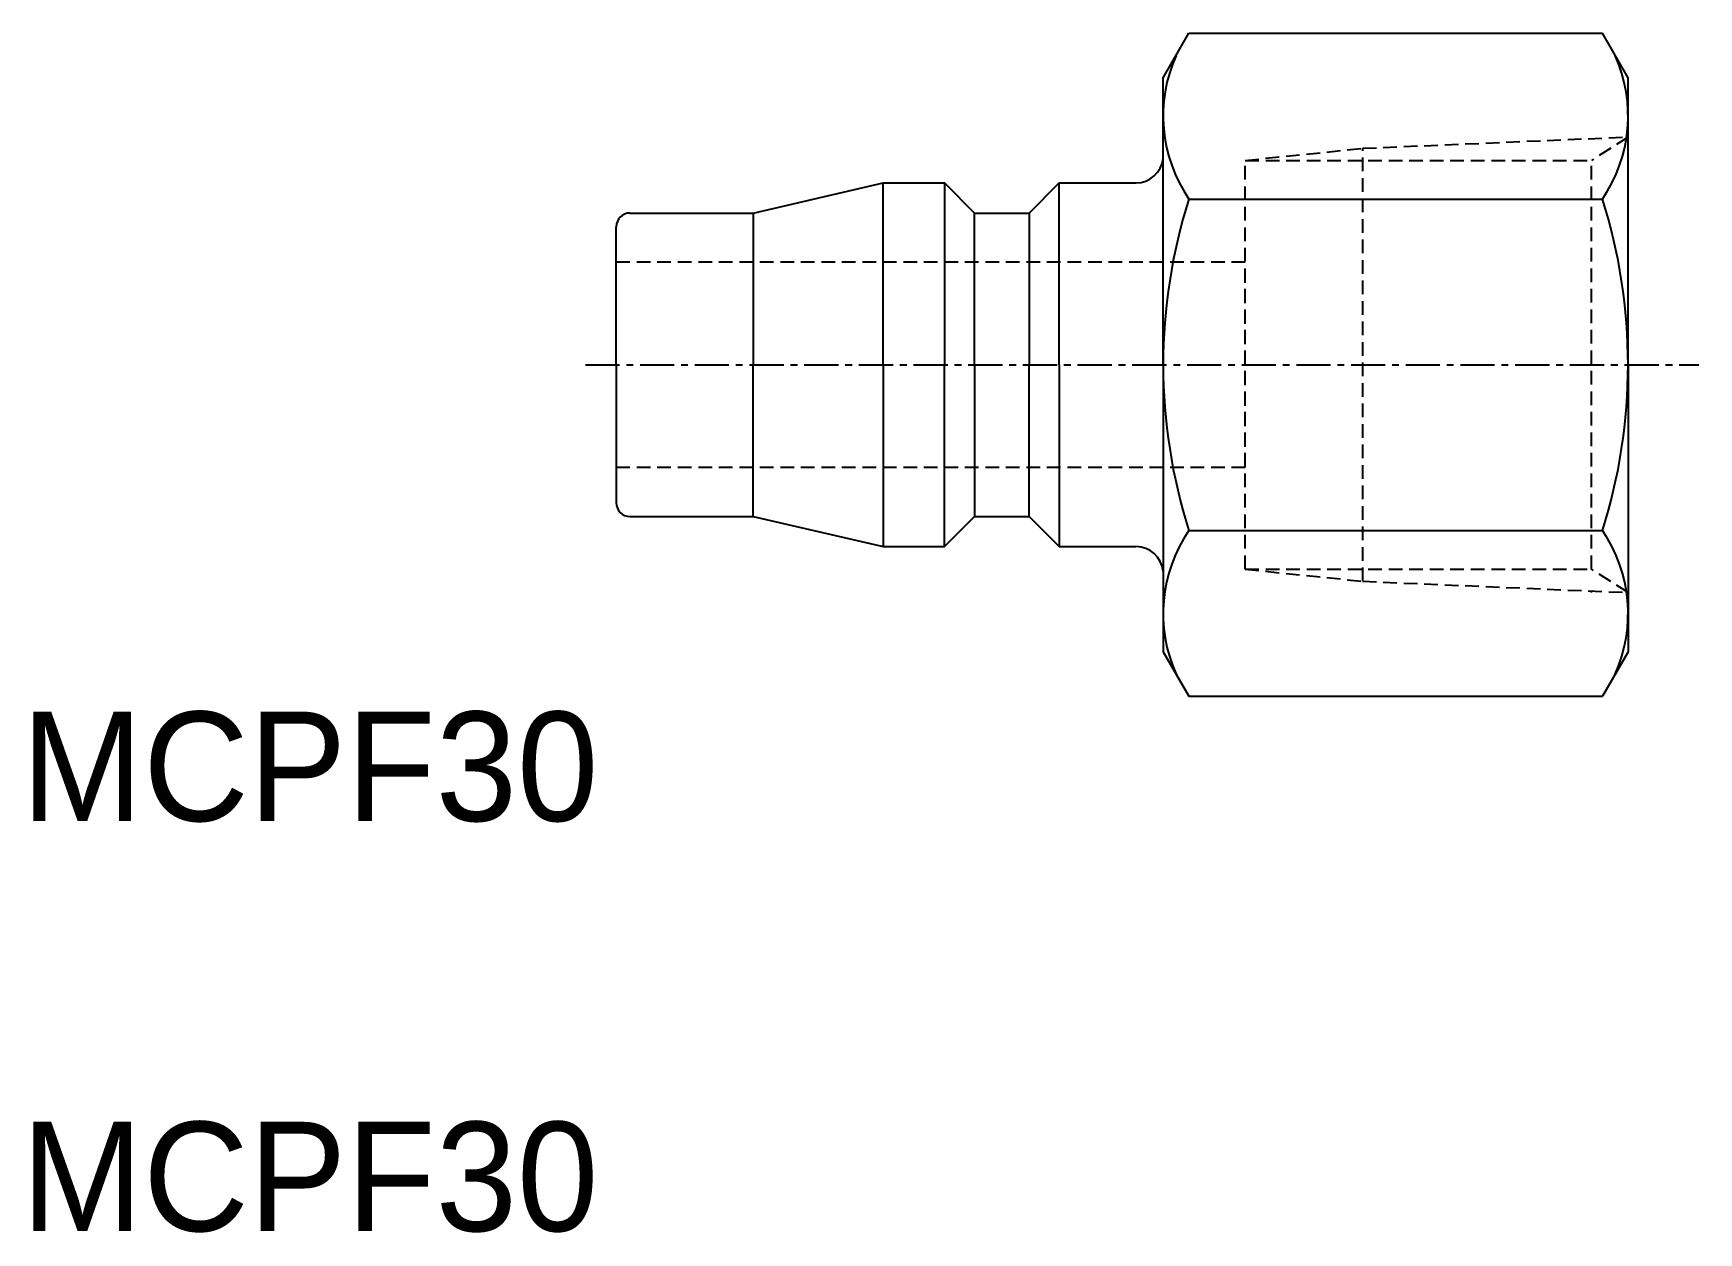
# Model space of a CAD drawing. Extents: x 112.6 to 173.5, y 126.4 to 170.3.
import ezdxf

# ---------------------------------------------------------------- set-up
doc = ezdxf.new("R2010")
doc.units = 0
doc.linetypes.add('CENTER', pattern=[2, 1.25, -0.25, 0.25, -0.25])
doc.linetypes.add('DASHED', pattern=[0.75, 0.5, -0.25])
doc.layers.get('0').update_dxf_attribs({"linetype": 'CONTINUOUS'})
doc.layers.add('CENTER', color=1, linetype='CENTER')

msp = doc.modelspace()

# ---------------------------------------------------------------- linework, layer by layer
at = {"color": 7, "linetype": 'CONTINUOUS'}
for p, q in [((154.825, 170.304), (169.95, 170.304)), ((143.652, 158.18), (143.652, 164.83)), ((145.887, 164.83), (145.887, 158.18)), ((150.087, 158.18), (150.087, 164.83)), ((154.825, 164.242), (169.95, 164.242)), ((133.887, 158.18), (133.887, 163.23)), ((138.887, 163.73), (138.887, 158.18)), ((146.987, 158.18), (146.987, 163.73)), ((148.987, 163.73), (148.987, 158.18)), ((133.887, 158.18), (133.887, 153.13)), ((138.887, 152.63), (138.887, 158.18)), ((143.652, 158.18), (143.652, 151.53)), ((145.887, 151.53), (145.887, 158.18)), ((146.987, 158.18), (146.987, 152.63)), ((148.987, 152.63), (148.987, 158.18)), ((150.087, 158.18), (150.087, 151.53)), ((154.825, 152.118), (169.95, 152.118)), ((154.825, 146.055), (169.95, 146.055))]:
    msp.add_line(p, q, dxfattribs=at)
at = {"color": 3, "linetype": 'DASHED'}
for p, q in [((161.187, 166.098), (170.887, 166.511)), ((170.887, 166.511), (169.551, 165.655)), ((156.887, 165.655), (161.187, 166.098)), ((156.887, 165.655), (169.551, 165.655)), ((156.887, 150.705), (156.887, 165.655)), ((156.887, 150.705), (169.551, 150.705)), ((156.887, 150.705), (161.187, 150.261)), ((170.887, 149.849), (169.551, 150.705)), ((161.187, 150.261), (170.887, 149.849))]:
    msp.add_line(p, q, dxfattribs=at)
at = {"color": 7, "linetype": 'CONTINUOUS'}
for points in [[(153.887, 158.18), (153.887, 168.68), (154.825, 170.304)], [(170.887, 158.18), (170.887, 168.68), (169.95, 170.304)], [(134.387, 163.73), (138.887, 163.73), (143.652, 164.83), (145.887, 164.83), (146.987, 163.73), (148.987, 163.73), (150.087, 164.83), (152.887, 164.83)], [(153.887, 158.18), (153.887, 147.68), (154.825, 146.055)], [(170.887, 158.18), (170.887, 147.68), (169.95, 146.055)], [(134.387, 152.63), (138.887, 152.63), (143.652, 151.53), (145.887, 151.53), (146.987, 152.63), (148.987, 152.63), (150.087, 151.53), (152.887, 151.53)]]:
    msp.add_lwpolyline(points, dxfattribs=at)
at = {"color": 3, "linetype": 'DASHED'}
for points in [[(161.187, 150.261), (161.187, 166.098)], [(169.551, 150.705), (169.551, 165.655)], [(133.887, 154.43), (156.887, 154.43), (156.887, 161.93), (133.887, 161.93)], [(169.551, 149.849), (169.551, 149.906)]]:
    msp.add_lwpolyline(points, dxfattribs=at)
at = {"color": 7, "linetype": 'CONTINUOUS'}
for centre, radius, start, end in [((159.302, 167.288), 5.415, 155.97932, 214.2285), ((165.473, 167.288), 5.415, 325.7715, 24.02068), ((152.892, 165.83), 1, 269.71281, 354.26083), ((173.95, 158.18), 20.062, 162.41204, 180), ((150.825, 158.18), 20.062, 0, 17.58795), ((134.387, 163.23), 0.5, 90, 180), ((173.95, 158.18), 20.062, 180, 197.58796), ((150.825, 158.18), 20.062, 342.41205, 0), ((134.387, 153.13), 0.5, 180, 270), ((159.302, 149.072), 5.415, 145.7715, 204.02068), ((165.473, 149.072), 5.415, 335.97932, 34.2285), ((152.892, 150.53), 1, 5.73917, 90.28719)]:
    msp.add_arc(centre, radius, start, end, dxfattribs=at)
at = {"layer": 'CENTER', "color": 1, "linetype": 'CENTER'}
msp.add_line((132.758, 158.18), (173.47, 158.18), dxfattribs=at)

# ---------------------------------------------------------------- texts
at = {"color": 7, "linetype": 'CONTINUOUS'}
for p in [(112.128, 141.493), (112.128, 126.493)]:
    msp.add_text('MCPF30', height=4, dxfattribs=at).set_placement(p)

doc.saveas('drawing.dxf')
